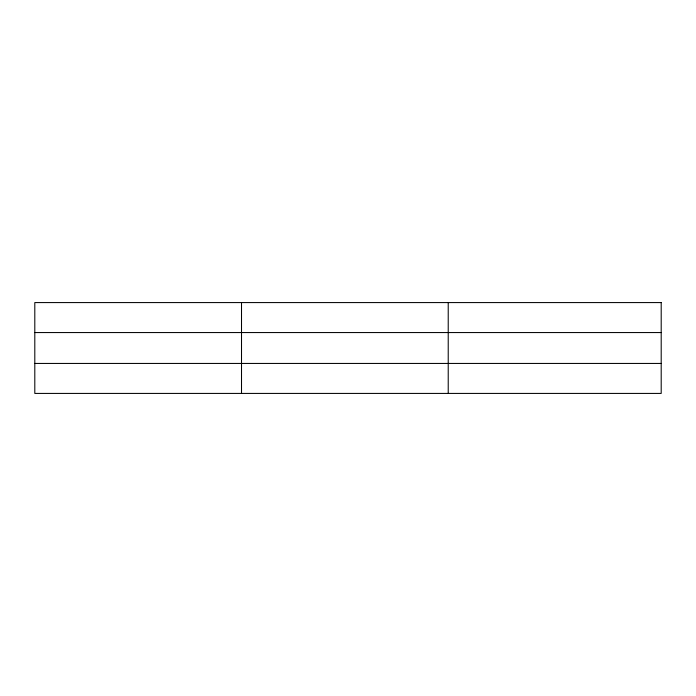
<?xml version="1.0" encoding="UTF-8"?>
<svg xmlns="http://www.w3.org/2000/svg" width="696" height="696" viewBox="0 0 696 696"><rect width="100%" height="100%" fill="white"/><g stroke="black" fill="none" stroke-linecap="round" stroke-linejoin="round"><path stroke-width="1.04" d="M241.512 393.423L241.512 302.577M448.224 393.423L448.224 302.577M34.8 332.558L661.2 332.558M34.8 363.442L661.2 363.442M661.2 302.577L661.2 393.423L34.8 393.423L34.8 302.577L661.2 302.577"/></g></svg>
